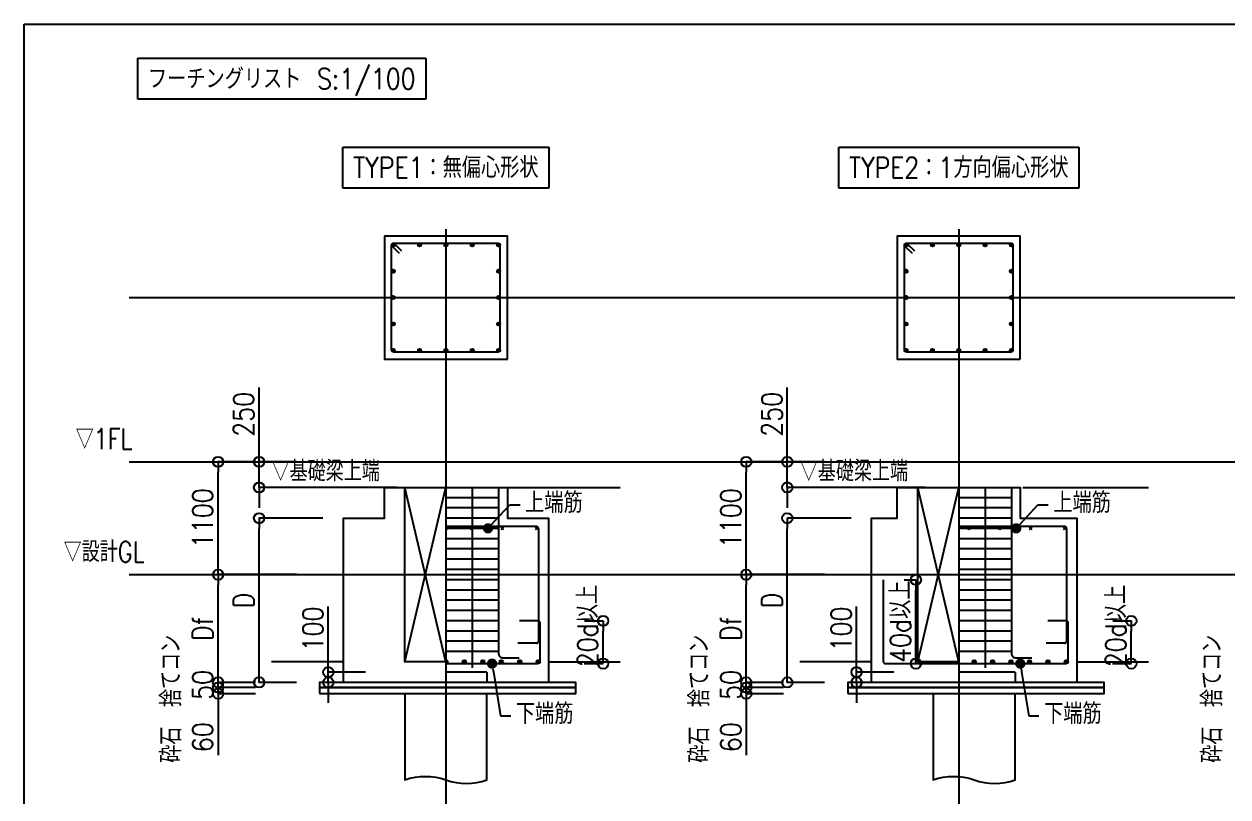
# Model space of a CAD drawing. Extents: x -668440 to 1010955, y -1678500 to 210463.
# Drawn here: x -384232 to -325546, y -44626 to -6962 of the extents above; entities that cross this region are included whole.
import ezdxf
from ezdxf import colors
from ezdxf.entities.mleader import LeaderData, LeaderLine
from ezdxf.enums import TextEntityAlignment as Align
from ezdxf.math import Vec2, Vec3

# ---------------------------------------------------------------- set-up
doc = ezdxf.new("R2010")
doc.units = 0
doc.header["$MEASUREMENT"] = 0
doc.linetypes.add('CENTER', pattern=[2, 1.25, -0.25, 0.25, -0.25])
doc.linetypes.add('DASHED2', pattern=[0.375, 0.25, -0.125])
doc.layers.get('0').update_dxf_attribs({"color": 3, "linetype": 'CONTINUOUS'})
doc.layers.get('Defpoints').update_dxf_attribs({"color": 251, "linetype": 'CONTINUOUS'})
for name, color, linetype in [('Bフーチング', 6, 'CONTINUOUS'), ('B杭', 1, 'CONTINUOUS'), ('RC大梁', 7, 'CONTINUOUS'), ('RC柱', 7, 'CONTINUOUS'), ('RC鉄筋', 4, 'CONTINUOUS'), ('RC鉄筋文字', 4, 'CONTINUOUS'), ('寸法', 3, 'CONTINUOUS'), ('通り芯', 3, 'CENTER')]:
    doc.layers.add(name, color=color, linetype=linetype)
doc.styles.add('DRACAD', font='txt', dxfattribs={"width": 0.85, "bigfont": 'extfont2'})
doc.dimstyles.new('MYDIM', dxfattribs={"dimtxt": 120, "dimasz": 20, "dimexe": 1.25, "dimexo": 50, "dimgap": 50, "dimtad": 1, "dimdec": 4, "dimdsep": 46, "dimtxsty": 'DRACAD', "dimblk": 'ORIGIN', "dimcen": 2.5, "dimadec": 0, "dimazin": 0, "dimtfac": 1, "dimtdec": 4, "dimtmove": 0, "dimatfit": 3, "dimfxl": 1, "dimtolj": 1, "dimtzin": 0, "dimarcsym": 0})

# ---------------------------------------------------------------- blocks, each defined once
blk = doc.blocks.new('_ORIGIN')
at = {"color": 0, "linetype": 'ByBlock', "lineweight": -2}
blk.add_line((0, 0), (-1, 0), dxfattribs=at)
blk.add_circle((0, 0), 0.5, dxfattribs=at)
blk = doc.blocks.new('*D9536')
at = {"layer": 'Defpoints', "color": 0}
for p in [(-164899, -38594), (-164335, -38594), (-164335, -38694)]:
    blk.add_point(p, dxfattribs=at)
at = {"layer": '寸法', "color": 0, "lineweight": -2}
for p, q in [((-164899, -38494), (-164899, -37954)), ((-164535, -38594), (-164900, -38594)), ((-164899, -38694), (-164899, -38594)), ((-164535, -38694), (-164900, -38694)), ((-164899, -38794), (-164899, -38894))]:
    blk.add_line(p, q, dxfattribs=at)
at = {"layer": '寸法', "color": 0, "linetype": 'ByBlock', "lineweight": -2, "xscale": 100, "yscale": 100, "zscale": 100}
for p, rotation in [((-164899, -38594), 270), ((-164899, -38694), 90)]:
    blk.add_blockref('_ORIGIN', p, dxfattribs=dict(at, rotation=rotation))
at = {"layer": '寸法', "color": 0, "insert": (-165049, -38174), "char_height": 200, "attachment_point": 5, "rotation": 90, "style": 'DRACAD'}
blk.add_mtext('\\A1;100', dxfattribs=at)
blk = doc.blocks.new('*D9537')
at = {"layer": 'Defpoints', "color": 0}
for p in [(-165574, -36544), (-165010, -36544), (-165010, -36794)]:
    blk.add_point(p, dxfattribs=at)
at = {"layer": '寸法', "color": 0, "lineweight": -2}
for p, q in [((-165574, -36444), (-165574, -35819)), ((-165210, -36544), (-165575, -36544)), ((-165574, -36794), (-165574, -36544)), ((-165210, -36794), (-165575, -36794)), ((-165574, -36894), (-165574, -36994))]:
    blk.add_line(p, q, dxfattribs=at)
at = {"layer": '寸法', "color": 0, "linetype": 'ByBlock', "lineweight": -2, "xscale": 100, "yscale": 100, "zscale": 100}
for p, rotation in [((-165574, -36544), 270), ((-165574, -36794), 90)]:
    blk.add_blockref('_ORIGIN', p, dxfattribs=dict(at, rotation=rotation))
at = {"layer": '寸法', "color": 0, "insert": (-165724, -36081), "char_height": 200, "attachment_point": 5, "rotation": 90, "style": 'DRACAD'}
blk.add_mtext('\\A1;250', dxfattribs=at)
blk = doc.blocks.new('*D9538')
at = {"layer": 'Defpoints', "color": 0}
for p in [(-165574, -37094), (-164753, -37094), (-165010, -38694)]:
    blk.add_point(p, dxfattribs=at)
at = {"layer": '寸法', "color": 0, "lineweight": -2}
for p, q in [((-164953, -37094), (-165575, -37094)), ((-165574, -38594), (-165574, -37194)), ((-165210, -38694), (-165575, -38694))]:
    blk.add_line(p, q, dxfattribs=at)
at = {"layer": '寸法', "color": 0, "linetype": 'ByBlock', "lineweight": -2, "xscale": 100, "yscale": 100, "zscale": 100}
for p, rotation in [((-165574, -37094), 90), ((-165574, -38694), 270)]:
    blk.add_blockref('_ORIGIN', p, dxfattribs=dict(at, rotation=rotation))
at = {"layer": '寸法', "color": 0, "insert": (-165724, -37894), "char_height": 200, "attachment_point": 5, "rotation": 90, "style": 'DRACAD'}
blk.add_mtext('\\A1;D', dxfattribs=at)
blk = doc.blocks.new('*D9539')
at = {"layer": 'Defpoints', "color": 0}
for p in [(-165974, -38694), (-165410, -38694), (-165410, -38744)]:
    blk.add_point(p, dxfattribs=at)
at = {"layer": '寸法', "color": 0, "lineweight": -2}
for p, q in [((-165974, -38594), (-165974, -38494)), ((-165610, -38694), (-165975, -38694)), ((-165974, -38744), (-165974, -38694)), ((-165610, -38744), (-165975, -38744)), ((-165974, -38844), (-165974, -38944))]:
    blk.add_line(p, q, dxfattribs=at)
at = {"layer": '寸法', "color": 0, "linetype": 'ByBlock', "lineweight": -2, "xscale": 100, "yscale": 100, "zscale": 100}
for p, rotation in [((-165974, -38694), 270), ((-165974, -38744), 90)]:
    blk.add_blockref('_ORIGIN', p, dxfattribs=dict(at, rotation=rotation))
at = {"layer": '寸法', "color": 0, "insert": (-166124, -38719), "char_height": 200, "attachment_point": 5, "rotation": 90, "style": 'DRACAD'}
blk.add_mtext('\\A1;50', dxfattribs=at)
blk = doc.blocks.new('*D9540')
at = {"layer": 'Defpoints', "color": 0}
for p in [(-165974, -38744), (-165410, -38744), (-165410, -38804)]:
    blk.add_point(p, dxfattribs=at)
at = {"layer": '寸法', "color": 0, "lineweight": -2}
for p, q in [((-165974, -38644), (-165974, -38544)), ((-165610, -38744), (-165975, -38744)), ((-165610, -38804), (-165975, -38804)), ((-165974, -38804), (-165974, -38744)), ((-165974, -38904), (-165974, -39405))]:
    blk.add_line(p, q, dxfattribs=at)
at = {"layer": '寸法', "color": 0, "linetype": 'ByBlock', "lineweight": -2, "xscale": 100, "yscale": 100, "zscale": 100}
for p, rotation in [((-165974, -38744), 270), ((-165974, -38804), 90)]:
    blk.add_blockref('_ORIGIN', p, dxfattribs=dict(at, rotation=rotation))
at = {"layer": '寸法', "color": 0, "insert": (-166124, -39228), "char_height": 200, "attachment_point": 5, "rotation": 90, "style": 'DRACAD'}
blk.add_mtext('\\A1;60', dxfattribs=at)
blk = doc.blocks.new('*D9541')
at = {"layer": 'Defpoints', "color": 0}
for p in [(-162601, -38094), (-162220, -38094), (-162603, -38511)]:
    blk.add_point(p, dxfattribs=at)
at = {"layer": '寸法', "color": 0, "lineweight": -2}
for p, q in [((-162401, -38094), (-162218, -38094)), ((-162220, -38411), (-162220, -38194)), ((-162403, -38511), (-162218, -38511))]:
    blk.add_line(p, q, dxfattribs=at)
at = {"layer": '寸法', "color": 0, "linetype": 'ByBlock', "lineweight": -2, "xscale": 100, "yscale": 100, "zscale": 100}
for p, rotation in [((-162220, -38094), 90.00000009832621), ((-162220, -38511), 270.0000000983262)]:
    blk.add_blockref('_ORIGIN', p, dxfattribs=dict(at, rotation=rotation))
at = {"layer": '寸法', "color": 0, "insert": (-162370, -38144), "char_height": 200, "attachment_point": 5, "rotation": 90, "style": 'DRACAD'}
blk.add_mtext('\\A1;20d以上', dxfattribs=at)
blk = doc.blocks.new('_DOT')
at = {"color": 0, "linetype": 'ByBlock'}
blk.add_line((-0.5, 0), (-1, 0), dxfattribs=at)
at = {"color": 0, "linetype": 'ByBlock', "const_width": 0.5}
blk.add_lwpolyline([(-0.25, 0, 1), (0.25, 0, 1)], format="xyb", close=True, dxfattribs=at)
blk = doc.blocks.new('*D9550')
at = {"layer": 'Defpoints', "color": 0}
for p in [(-159749, -38594), (-159185, -38594), (-159185, -38694)]:
    blk.add_point(p, dxfattribs=at)
at = {"layer": '寸法', "color": 0, "lineweight": -2}
for p, q in [((-159749, -38494), (-159749, -37954)), ((-159385, -38594), (-159750, -38594)), ((-159749, -38694), (-159749, -38594)), ((-159385, -38694), (-159750, -38694)), ((-159749, -38794), (-159749, -38894))]:
    blk.add_line(p, q, dxfattribs=at)
at = {"layer": '寸法', "color": 0, "linetype": 'ByBlock', "lineweight": -2, "xscale": 100, "yscale": 100, "zscale": 100}
for p, rotation in [((-159749, -38594), 270), ((-159749, -38694), 90)]:
    blk.add_blockref('_ORIGIN', p, dxfattribs=dict(at, rotation=rotation))
at = {"layer": '寸法', "color": 0, "insert": (-159899, -38174), "char_height": 200, "attachment_point": 5, "rotation": 90, "style": 'DRACAD'}
blk.add_mtext('\\A1;100', dxfattribs=at)
blk = doc.blocks.new('*D9551')
at = {"layer": 'Defpoints', "color": 0}
for p in [(-157451, -38094), (-157070, -38094), (-157453, -38511)]:
    blk.add_point(p, dxfattribs=at)
at = {"layer": '寸法', "color": 0, "lineweight": -2}
for p, q in [((-157251, -38094), (-157068, -38094)), ((-157070, -38411), (-157070, -38194)), ((-157253, -38511), (-157068, -38511))]:
    blk.add_line(p, q, dxfattribs=at)
at = {"layer": '寸法', "color": 0, "linetype": 'ByBlock', "lineweight": -2, "xscale": 100, "yscale": 100, "zscale": 100}
for p, rotation in [((-157070, -38094), 90.00000009832621), ((-157070, -38511), 270.0000000983262)]:
    blk.add_blockref('_ORIGIN', p, dxfattribs=dict(at, rotation=rotation))
at = {"layer": '寸法', "color": 0, "insert": (-157220, -38144), "char_height": 200, "attachment_point": 5, "rotation": 90, "style": 'DRACAD'}
blk.add_mtext('\\A1;20d以上', dxfattribs=at)
blk = doc.blocks.new('*D9560')
at = {"layer": 'Defpoints', "color": 0}
for p in [(-159486, -37694), (-159170, -37694), (-159553, -38511)]:
    blk.add_point(p, dxfattribs=at)
at = {"layer": '寸法', "color": 0, "lineweight": -2}
for p, q in [((-159286, -37694), (-159168, -37694)), ((-159170, -38411), (-159170, -37794)), ((-159353, -38511), (-159168, -38511))]:
    blk.add_line(p, q, dxfattribs=at)
at = {"layer": '寸法', "color": 0, "linetype": 'ByBlock', "lineweight": -2, "xscale": 100, "yscale": 100, "zscale": 100}
for p, rotation in [((-159170, -37694), 90.00000009832597), ((-159170, -38511), 270.0000000983259)]:
    blk.add_blockref('_ORIGIN', p, dxfattribs=dict(at, rotation=rotation))
at = {"layer": '寸法', "color": 0, "insert": (-159320, -38102), "char_height": 200, "attachment_point": 5, "rotation": 90, "style": 'DRACAD'}
blk.add_mtext('\\A1;40d以上', dxfattribs=at)
blk = doc.blocks.new('*D9583')
at = {"layer": 'Defpoints', "color": 0}
for p in [(-160424, -36544), (-159860, -36544), (-159860, -36794)]:
    blk.add_point(p, dxfattribs=at)
at = {"layer": '寸法', "color": 0, "lineweight": -2}
for p, q in [((-160424, -36444), (-160424, -35819)), ((-160060, -36544), (-160425, -36544)), ((-160424, -36794), (-160424, -36544)), ((-160060, -36794), (-160425, -36794)), ((-160424, -36894), (-160424, -36994))]:
    blk.add_line(p, q, dxfattribs=at)
at = {"layer": '寸法', "color": 0, "linetype": 'ByBlock', "lineweight": -2, "xscale": 100, "yscale": 100, "zscale": 100}
for p, rotation in [((-160424, -36544), 270), ((-160424, -36794), 90)]:
    blk.add_blockref('_ORIGIN', p, dxfattribs=dict(at, rotation=rotation))
at = {"layer": '寸法', "color": 0, "insert": (-160574, -36081), "char_height": 200, "attachment_point": 5, "rotation": 90, "style": 'DRACAD'}
blk.add_mtext('\\A1;250', dxfattribs=at)
blk = doc.blocks.new('*D9586')
at = {"layer": 'Defpoints', "color": 0}
for p in [(-165974, -36544), (-165410, -36544), (-165010, -37644)]:
    blk.add_point(p, dxfattribs=at)
at = {"layer": '寸法', "color": 0, "lineweight": -2}
for p, q in [((-165610, -36544), (-165975, -36544)), ((-165974, -37544), (-165974, -36644)), ((-165210, -37644), (-165975, -37644))]:
    blk.add_line(p, q, dxfattribs=at)
at = {"layer": '寸法', "color": 0, "linetype": 'ByBlock', "lineweight": -2, "xscale": 100, "yscale": 100, "zscale": 100}
for p, rotation in [((-165974, -36544), 90), ((-165974, -37644), 270)]:
    blk.add_blockref('_ORIGIN', p, dxfattribs=dict(at, rotation=rotation))
at = {"layer": '寸法', "color": 0, "insert": (-166124, -37094), "char_height": 200, "attachment_point": 5, "rotation": 90, "style": 'DRACAD'}
blk.add_mtext('\\A1;1100', dxfattribs=at)
blk = doc.blocks.new('*D9587')
at = {"layer": 'Defpoints', "color": 0}
for p in [(-165974, -37644), (-165010, -37644), (-165410, -38694)]:
    blk.add_point(p, dxfattribs=at)
at = {"layer": '寸法', "color": 0, "lineweight": -2}
for p, q in [((-165210, -37644), (-165975, -37644)), ((-165974, -38594), (-165974, -37744)), ((-165610, -38694), (-165975, -38694))]:
    blk.add_line(p, q, dxfattribs=at)
at = {"layer": '寸法', "color": 0, "linetype": 'ByBlock', "lineweight": -2, "xscale": 100, "yscale": 100, "zscale": 100}
for p, rotation in [((-165974, -37644), 90), ((-165974, -38694), 270)]:
    blk.add_blockref('_ORIGIN', p, dxfattribs=dict(at, rotation=rotation))
at = {"layer": '寸法', "color": 0, "insert": (-166124, -38169), "char_height": 200, "attachment_point": 5, "rotation": 90, "style": 'DRACAD'}
blk.add_mtext('\\A1;Df', dxfattribs=at)
blk = doc.blocks.new('*D9588')
at = {"layer": 'Defpoints', "color": 0}
for p in [(-160424, -37094), (-159603, -37094), (-159860, -38694)]:
    blk.add_point(p, dxfattribs=at)
at = {"layer": '寸法', "color": 0, "lineweight": -2}
for p, q in [((-159803, -37094), (-160425, -37094)), ((-160424, -38594), (-160424, -37194)), ((-160060, -38694), (-160425, -38694))]:
    blk.add_line(p, q, dxfattribs=at)
at = {"layer": '寸法', "color": 0, "linetype": 'ByBlock', "lineweight": -2, "xscale": 100, "yscale": 100, "zscale": 100}
for p, rotation in [((-160424, -37094), 90), ((-160424, -38694), 270)]:
    blk.add_blockref('_ORIGIN', p, dxfattribs=dict(at, rotation=rotation))
at = {"layer": '寸法', "color": 0, "insert": (-160574, -37894), "char_height": 200, "attachment_point": 5, "rotation": 90, "style": 'DRACAD'}
blk.add_mtext('\\A1;D', dxfattribs=at)
blk = doc.blocks.new('*D9589')
at = {"layer": 'Defpoints', "color": 0}
for p in [(-160824, -38694), (-160260, -38694), (-160260, -38744)]:
    blk.add_point(p, dxfattribs=at)
at = {"layer": '寸法', "color": 0, "lineweight": -2}
for p, q in [((-160824, -38594), (-160824, -38494)), ((-160460, -38694), (-160825, -38694)), ((-160824, -38744), (-160824, -38694)), ((-160460, -38744), (-160825, -38744)), ((-160824, -38844), (-160824, -38944))]:
    blk.add_line(p, q, dxfattribs=at)
at = {"layer": '寸法', "color": 0, "linetype": 'ByBlock', "lineweight": -2, "xscale": 100, "yscale": 100, "zscale": 100}
for p, rotation in [((-160824, -38694), 270), ((-160824, -38744), 90)]:
    blk.add_blockref('_ORIGIN', p, dxfattribs=dict(at, rotation=rotation))
at = {"layer": '寸法', "color": 0, "insert": (-160974, -38719), "char_height": 200, "attachment_point": 5, "rotation": 90, "style": 'DRACAD'}
blk.add_mtext('\\A1;50', dxfattribs=at)
blk = doc.blocks.new('*D9590')
at = {"layer": 'Defpoints', "color": 0}
for p in [(-160824, -38744), (-160260, -38744), (-160260, -38804)]:
    blk.add_point(p, dxfattribs=at)
at = {"layer": '寸法', "color": 0, "lineweight": -2}
for p, q in [((-160824, -38644), (-160824, -38544)), ((-160460, -38744), (-160825, -38744)), ((-160460, -38804), (-160825, -38804)), ((-160824, -38804), (-160824, -38744)), ((-160824, -38904), (-160824, -39405))]:
    blk.add_line(p, q, dxfattribs=at)
at = {"layer": '寸法', "color": 0, "linetype": 'ByBlock', "lineweight": -2, "xscale": 100, "yscale": 100, "zscale": 100}
for p, rotation in [((-160824, -38744), 270), ((-160824, -38804), 90)]:
    blk.add_blockref('_ORIGIN', p, dxfattribs=dict(at, rotation=rotation))
at = {"layer": '寸法', "color": 0, "insert": (-160974, -39228), "char_height": 200, "attachment_point": 5, "rotation": 90, "style": 'DRACAD'}
blk.add_mtext('\\A1;60', dxfattribs=at)
blk = doc.blocks.new('*D9591')
at = {"layer": 'Defpoints', "color": 0}
for p in [(-160824, -36544), (-160260, -36544), (-159860, -37644)]:
    blk.add_point(p, dxfattribs=at)
at = {"layer": '寸法', "color": 0, "lineweight": -2}
for p, q in [((-160460, -36544), (-160825, -36544)), ((-160824, -37544), (-160824, -36644)), ((-160060, -37644), (-160825, -37644))]:
    blk.add_line(p, q, dxfattribs=at)
at = {"layer": '寸法', "color": 0, "linetype": 'ByBlock', "lineweight": -2, "xscale": 100, "yscale": 100, "zscale": 100}
for p, rotation in [((-160824, -36544), 90), ((-160824, -37644), 270)]:
    blk.add_blockref('_ORIGIN', p, dxfattribs=dict(at, rotation=rotation))
at = {"layer": '寸法', "color": 0, "insert": (-160974, -37094), "char_height": 200, "attachment_point": 5, "rotation": 90, "style": 'DRACAD'}
blk.add_mtext('\\A1;1100', dxfattribs=at)
blk = doc.blocks.new('*D9592')
at = {"layer": 'Defpoints', "color": 0}
for p in [(-160824, -37644), (-159860, -37644), (-160260, -38694)]:
    blk.add_point(p, dxfattribs=at)
at = {"layer": '寸法', "color": 0, "lineweight": -2}
for p, q in [((-160060, -37644), (-160825, -37644)), ((-160824, -38594), (-160824, -37744)), ((-160460, -38694), (-160825, -38694))]:
    blk.add_line(p, q, dxfattribs=at)
at = {"layer": '寸法', "color": 0, "linetype": 'ByBlock', "lineweight": -2, "xscale": 100, "yscale": 100, "zscale": 100}
for p, rotation in [((-160824, -37644), 90), ((-160824, -38694), 270)]:
    blk.add_blockref('_ORIGIN', p, dxfattribs=dict(at, rotation=rotation))
at = {"layer": '寸法', "color": 0, "insert": (-160974, -38169), "char_height": 200, "attachment_point": 5, "rotation": 90, "style": 'DRACAD'}
blk.add_mtext('\\A1;Df', dxfattribs=at)
blk = doc.blocks.new('基礎配筋図')
at = {"layer": 'Bフーチング'}
for p, q in [((-163752.56369, -36793.63722), (-163752.56369, -38493.63722)), ((-158752.56369, -36793.63722), (-158752.56369, -38493.63722))]:
    blk.add_line(p, q, dxfattribs=at)
for points in [[(-164752.56369, -38693.63722), (-164752.56369, -37093.63722), (-164352.56369, -37093.63722), (-164352.56369, -36793.63722), (-163152.56369, -36793.63722), (-163152.56369, -37093.63722), (-162752.56369, -37093.63722), (-162752.56369, -38693.63722)], [(-159602.56369, -38693.63722), (-159602.56369, -37093.63722), (-159352.56369, -37093.63722), (-159352.56369, -36793.63722), (-158152.56369, -36793.63722), (-158152.56369, -37093.63722), (-157602.56369, -37093.63722), (-157602.56369, -38693.63722)]]:
    blk.add_lwpolyline(points, dxfattribs=at)
for points in [[(-164985.48366, -38743.63722), (-162485.48366, -38743.63722), (-162485.48366, -38693.63722), (-164985.48366, -38693.63722)], [(-159835.48366, -38743.63722), (-157335.48366, -38743.63722), (-157335.48366, -38693.63722), (-159835.48366, -38693.63722)], [(-164985.48366, -38803.63722), (-162485.48366, -38803.63722), (-162485.48366, -38743.63722), (-164985.48366, -38743.63722)], [(-159835.48366, -38803.63722), (-157335.48366, -38803.63722), (-157335.48366, -38743.63722), (-159835.48366, -38743.63722)]]:
    blk.add_lwpolyline(points, close=True, dxfattribs=at)
at = {"layer": 'B杭', "linetype": 'DASHED2'}
for p, q in [((-163352.56369, -38593.63722), (-163752.56369, -38593.63722)), ((-163352.56369, -38593.63722), (-163352.56369, -38693.63722)), ((-158202.56369, -38593.63722), (-158752.56369, -38593.63722)), ((-158202.56369, -38593.63722), (-158202.56369, -38693.63722))]:
    blk.add_line(p, q, dxfattribs=at)
at = {"layer": 'B杭'}
for points in [[(-164152.56369, -38803.63722), (-164152.56369, -39643.63722, -0.1682991174), (-163752.56369, -39643.63722, 0.182310127), (-163352.56369, -39643.63722), (-163352.56369, -38803.63722)], [(-159002.56369, -38803.63722), (-159002.56369, -39643.63722, -0.1682991174), (-158602.56369, -39643.63722, 0.182310127), (-158202.56369, -39643.63722), (-158202.56369, -38803.63722)]]:
    blk.add_lwpolyline(points, format="xyb", dxfattribs=at)
at = {"layer": 'Defpoints'}
blk.add_lwpolyline([(-167865.36242, -32277.43891), (-147865.36242, -32277.43891), (-147865.36242, -59147.64202), (-167865.36242, -59147.64202)], close=True, dxfattribs=at)
at = {"layer": 'RC大梁'}
for p, q in [((-164227.56369, -36793.75986), (-165452.46045, -36793.75986)), ((-163752.56369, -38493.63722), (-164152.56369, -36793.63722)), ((-164152.56369, -38493.63722), (-163752.56369, -36793.63722)), ((-163277.56369, -36793.75986), (-162052.66694, -36793.75986)), ((-159077.56369, -36793.75986), (-160302.46045, -36793.75986)), ((-158752.56369, -38493.63722), (-159152.56369, -36793.63722)), ((-159152.56369, -38493.63722), (-158752.56369, -36793.63722)), ((-158127.56369, -36793.75986), (-156902.66694, -36793.75986)), ((-164752.56369, -38493.75986), (-165452.46045, -38493.75986)), ((-162752.56369, -38493.63722), (-162052.66694, -38493.63722)), ((-159602.56369, -38493.75986), (-160302.46045, -38493.75986)), ((-157602.56369, -38493.63722), (-156902.66694, -38493.63722))]:
    blk.add_line(p, q, dxfattribs=at)
for points in [[(-163752.56369, -38493.63722), (-164152.56369, -38493.63722), (-164152.56369, -36793.63722), (-163752.56369, -36793.63722)], [(-158752.56369, -38493.63722), (-159152.56369, -38493.63722), (-159152.56369, -36793.63722), (-158752.56369, -36793.63722)]]:
    blk.add_lwpolyline(points, close=True, dxfattribs=at)
at = {"layer": 'RC柱'}
for points in [[(-163152.56369, -35543.63722), (-163152.56369, -34343.63722), (-164352.56369, -34343.63722), (-164352.56369, -35543.63722)], [(-158152.56369, -35543.63722), (-158152.56369, -34343.63722), (-159352.56369, -34343.63722), (-159352.56369, -35543.63722)]]:
    blk.add_lwpolyline(points, close=True, dxfattribs=at)
at = {"layer": 'RC鉄筋'}
for p, q in [((-164282.56369, -35457.63722), (-164282.56369, -34429.63722)), ((-164278.58451, -34417.61641), (-164254.54288, -34441.65804)), ((-164278.58451, -34441.65804), (-164254.54288, -34417.61641)), ((-164266.56369, -34413.63722), (-163238.56369, -34413.63722)), ((-164021.58451, -34417.61641), (-163997.54288, -34441.65804)), ((-164021.58451, -34441.65804), (-163997.54288, -34417.61641)), ((-163764.58451, -34417.61641), (-163740.54288, -34441.65804)), ((-163764.58451, -34441.65804), (-163740.54288, -34417.61641)), ((-163507.58451, -34417.61641), (-163483.54288, -34441.65804)), ((-163507.58451, -34441.65804), (-163483.54288, -34417.61641)), ((-163250.58451, -34417.61641), (-163226.54288, -34441.65804)), ((-163250.58451, -34441.65804), (-163226.54288, -34417.61641)), ((-163222.56369, -35457.63722), (-163222.56369, -34429.63722)), ((-159282.56369, -35457.63722), (-159282.56369, -34429.63722)), ((-159278.58451, -34417.61641), (-159254.54288, -34441.65804)), ((-159278.58451, -34441.65804), (-159254.54288, -34417.61641)), ((-159266.56369, -34413.63722), (-158238.56369, -34413.63722)), ((-159021.58451, -34417.61641), (-158997.54288, -34441.65804)), ((-159021.58451, -34441.65804), (-158997.54288, -34417.61641)), ((-158764.58451, -34417.61641), (-158740.54288, -34441.65804)), ((-158764.58451, -34441.65804), (-158740.54288, -34417.61641)), ((-158507.58451, -34417.61641), (-158483.54288, -34441.65804)), ((-158507.58451, -34441.65804), (-158483.54288, -34417.61641)), ((-158250.58451, -34417.61641), (-158226.54288, -34441.65804)), ((-158250.58451, -34441.65804), (-158226.54288, -34417.61641)), ((-158222.56369, -35457.63722), (-158222.56369, -34429.63722)), ((-164254.54288, -34674.61641), (-164278.58451, -34698.65804)), ((-164278.58451, -34674.61641), (-164254.54288, -34698.65804)), ((-163226.54288, -34674.61641), (-163250.58451, -34698.65804)), ((-163250.58451, -34674.61641), (-163226.54288, -34698.65804)), ((-159254.54288, -34674.61641), (-159278.58451, -34698.65804)), ((-159278.58451, -34674.61641), (-159254.54288, -34698.65804)), ((-158226.54288, -34674.61641), (-158250.58451, -34698.65804)), ((-158250.58451, -34674.61641), (-158226.54288, -34698.65804)), ((-164254.54288, -34931.61641), (-164278.58451, -34955.65804)), ((-164278.58451, -34931.61641), (-164254.54288, -34955.65804)), ((-163226.54288, -34931.61641), (-163250.58451, -34955.65804)), ((-163250.58451, -34931.61641), (-163226.54288, -34955.65804)), ((-159254.54288, -34931.61641), (-159278.58451, -34955.65804)), ((-159278.58451, -34931.61641), (-159254.54288, -34955.65804)), ((-158226.54288, -34931.61641), (-158250.58451, -34955.65804)), ((-158250.58451, -34931.61641), (-158226.54288, -34955.65804)), ((-164254.54288, -35188.61641), (-164278.58451, -35212.65804)), ((-164278.58451, -35188.61641), (-164254.54288, -35212.65804)), ((-163226.54288, -35188.61641), (-163250.58451, -35212.65804)), ((-163250.58451, -35188.61641), (-163226.54288, -35212.65804)), ((-159254.54288, -35188.61641), (-159278.58451, -35212.65804)), ((-159278.58451, -35188.61641), (-159254.54288, -35212.65804)), ((-158226.54288, -35188.61641), (-158250.58451, -35212.65804)), ((-158250.58451, -35188.61641), (-158226.54288, -35212.65804)), ((-164278.58451, -35445.61641), (-164254.54288, -35469.65804)), ((-164278.58451, -35469.65804), (-164254.54288, -35445.61641)), ((-164021.58451, -35445.61641), (-163997.54288, -35469.65804)), ((-164021.58451, -35469.65804), (-163997.54288, -35445.61641)), ((-163764.58451, -35445.61641), (-163740.54288, -35469.65804)), ((-163764.58451, -35469.65804), (-163740.54288, -35445.61641)), ((-163507.58451, -35445.61641), (-163483.54288, -35469.65804)), ((-163507.58451, -35469.65804), (-163483.54288, -35445.61641)), ((-163250.58451, -35445.61641), (-163226.54288, -35469.65804)), ((-163250.58451, -35469.65804), (-163226.54288, -35445.61641)), ((-159278.58451, -35445.61641), (-159254.54288, -35469.65804)), ((-159278.58451, -35469.65804), (-159254.54288, -35445.61641)), ((-159021.58451, -35445.61641), (-158997.54288, -35469.65804)), ((-159021.58451, -35469.65804), (-158997.54288, -35445.61641)), ((-158764.58451, -35445.61641), (-158740.54288, -35469.65804)), ((-158764.58451, -35469.65804), (-158740.54288, -35445.61641)), ((-158507.58451, -35445.61641), (-158483.54288, -35469.65804)), ((-158507.58451, -35469.65804), (-158483.54288, -35445.61641)), ((-158250.58451, -35445.61641), (-158226.54288, -35469.65804)), ((-158250.58451, -35469.65804), (-158226.54288, -35445.61641)), ((-164266.56369, -35473.63722), (-163238.56369, -35473.63722)), ((-159266.56369, -35473.63722), (-158238.56369, -35473.63722)), ((-163495.56369, -36793.63722), (-163495.56369, -38553.63722)), ((-163238.56369, -36793.63722), (-163238.56369, -38413.63722)), ((-158495.56369, -36793.63722), (-158495.56369, -38553.63722)), ((-158238.56369, -36793.63722), (-158238.56369, -38413.63722)), ((-163238.56369, -36893.63722), (-163752.56369, -36893.63722)), ((-158238.56369, -36893.63722), (-158752.56369, -36893.63722)), ((-163238.56369, -36993.63722), (-163752.56369, -36993.63722)), ((-158238.56369, -36993.63722), (-158752.56369, -36993.63722)), ((-163238.56369, -37093.63722), (-163752.56369, -37093.63722)), ((-162868.56369, -37176.13722), (-163752.56369, -37176.13722)), ((-163238.56369, -37193.63722), (-163752.56369, -37193.63722)), ((-162851.06369, -37193.63722), (-162851.06369, -38293.63722)), ((-158238.56369, -37093.63722), (-158752.56369, -37093.63722)), ((-157718.56369, -37176.13722), (-158752.56369, -37176.13722)), ((-158238.56369, -37193.63722), (-158752.56369, -37193.63722)), ((-157701.06369, -37193.63722), (-157701.06369, -38293.63722)), ((-163238.56369, -37293.63722), (-163752.56369, -37293.63722)), ((-158238.56369, -37293.63722), (-158752.56369, -37293.63722)), ((-163238.56369, -37393.63722), (-163752.56369, -37393.63722)), ((-158238.56369, -37393.63722), (-158752.56369, -37393.63722)), ((-163238.56369, -37493.63722), (-163752.56369, -37493.63722)), ((-158238.56369, -37493.63722), (-158752.56369, -37493.63722)), ((-163238.56369, -37593.63722), (-163752.56369, -37593.63722)), ((-158238.56369, -37593.63722), (-158752.56369, -37593.63722)), ((-163238.56369, -37693.63722), (-163752.56369, -37693.63722)), ((-163238.56369, -37693.63722), (-163752.56369, -37693.63722)), ((-163238.56369, -37793.63722), (-163752.56369, -37793.63722)), ((-163238.56369, -37793.63722), (-163752.56369, -37793.63722)), ((-159485.90363, -38493.63722), (-159485.90363, -37693.63722)), ((-158238.56369, -37693.63722), (-158752.56369, -37693.63722)), ((-158238.56369, -37693.63722), (-158752.56369, -37693.63722)), ((-158238.56369, -37793.63722), (-158752.56369, -37793.63722)), ((-158238.56369, -37793.63722), (-158752.56369, -37793.63722)), ((-163238.56369, -37893.63722), (-163752.56369, -37893.63722)), ((-163238.56369, -37893.63722), (-163752.56369, -37893.63722)), ((-158238.56369, -37893.63722), (-158752.56369, -37893.63722)), ((-158238.56369, -37893.63722), (-158752.56369, -37893.63722)), ((-163238.56369, -37993.63722), (-163752.56369, -37993.63722)), ((-163238.56369, -37993.63722), (-163752.56369, -37993.63722)), ((-158238.56369, -37993.63722), (-158752.56369, -37993.63722)), ((-158238.56369, -37993.63722), (-158752.56369, -37993.63722)), ((-163238.56369, -38093.63722), (-163752.56369, -38093.63722)), ((-162850.86332, -38093.63722), (-163035.06369, -38093.63722)), ((-162835.06369, -38493.63722), (-162835.06369, -38107.113)), ((-158238.56369, -38093.63722), (-158752.56369, -38093.63722)), ((-157700.86332, -38093.63722), (-157885.06369, -38093.63722)), ((-157685.06369, -38493.63722), (-157685.06369, -38107.113)), ((-163238.56369, -38193.63722), (-163752.56369, -38193.63722)), ((-158238.56369, -38193.63722), (-158752.56369, -38193.63722)), ((-163238.56369, -38293.63722), (-163752.56369, -38293.63722)), ((-162866.86332, -38312.16144), (-163051.06369, -38312.16144)), ((-158238.56369, -38293.63722), (-158752.56369, -38293.63722)), ((-157716.86332, -38312.16144), (-157901.06369, -38312.16144)), ((-163238.56369, -38393.63722), (-163752.56369, -38393.63722)), ((-163198.56369, -38453.63722), (-163038.56369, -38453.63722)), ((-158238.56369, -38393.63722), (-158752.56369, -38393.63722)), ((-158198.56369, -38453.63722), (-158038.56369, -38453.63722)), ((-163752.56369, -38511.13718), (-162852.52521, -38511.13718)), ((-159468.4105, -38511.13718), (-157702.52521, -38511.13718))]:
    blk.add_line(p, q, dxfattribs=at)
at = {"layer": 'RC鉄筋', "linetype": 'Continuous'}
for p, q in [((-164277.8774, -34440.95093), (-164208.01525, -34510.81308)), ((-164255.24998, -34418.32351), (-164185.38783, -34488.18566)), ((-159277.8774, -34440.95093), (-159208.01525, -34510.81308)), ((-159255.24998, -34418.32351), (-159185.38783, -34488.18566)), ((-163737.71445, -37178.78798), (-163752.56369, -37193.63722)), ((-163737.71445, -37208.48646), (-163752.56369, -37193.63722)), ((-163487.71445, -37208.48646), (-163517.41294, -37178.78798)), ((-163487.71445, -37178.78798), (-163517.41294, -37208.48646)), ((-163187.71445, -37208.48646), (-163217.41294, -37178.78798)), ((-163187.71445, -37178.78798), (-163217.41294, -37208.48646)), ((-162853.71445, -37208.48646), (-162883.41294, -37178.78798)), ((-162853.71445, -37178.78798), (-162883.41294, -37208.48646)), ((-158637.71445, -37208.48646), (-158667.41294, -37178.78798)), ((-158637.71445, -37178.78798), (-158667.41294, -37208.48646)), ((-158337.71445, -37208.48646), (-158367.41294, -37178.78798)), ((-158337.71445, -37178.78798), (-158367.41294, -37208.48646)), ((-158037.71445, -37208.48646), (-158067.41294, -37178.78798)), ((-158037.71445, -37178.78798), (-158067.41294, -37208.48646)), ((-157703.71445, -37208.48646), (-157733.41294, -37178.78798)), ((-157703.71445, -37178.78798), (-157733.41294, -37208.48646)), ((-163737.71444, -38478.78798), (-163752.56369, -38493.63722)), ((-163737.71444, -38508.48646), (-163752.56369, -38493.63722)), ((-163557.71445, -38508.48646), (-163587.41293, -38478.78798)), ((-163557.71445, -38478.78798), (-163587.41293, -38508.48646)), ((-163377.71445, -38508.48646), (-163407.41293, -38478.78798)), ((-163377.71445, -38478.78798), (-163407.41293, -38508.48646)), ((-163197.71445, -38508.48646), (-163227.41293, -38478.78798)), ((-163197.71445, -38478.78798), (-163227.41293, -38508.48646)), ((-163017.71445, -38508.48646), (-163047.41293, -38478.78798)), ((-163017.71445, -38478.78798), (-163047.41293, -38508.48646)), ((-162837.71445, -38508.48646), (-162867.41293, -38478.78798)), ((-162837.71445, -38478.78798), (-162867.41293, -38508.48646)), ((-158587.71445, -38508.48646), (-158617.41293, -38478.78798)), ((-158587.71445, -38478.78798), (-158617.41293, -38508.48646)), ((-158407.71445, -38508.48646), (-158437.41293, -38478.78798)), ((-158407.71445, -38478.78798), (-158437.41293, -38508.48646)), ((-158227.71445, -38508.48646), (-158257.41293, -38478.78798)), ((-158227.71445, -38478.78798), (-158257.41293, -38508.48646)), ((-158047.71445, -38508.48646), (-158077.41293, -38478.78798)), ((-158047.71445, -38478.78798), (-158077.41293, -38508.48646)), ((-157867.71445, -38508.48646), (-157897.41293, -38478.78798)), ((-157867.71445, -38478.78798), (-157897.41293, -38508.48646)), ((-157687.71445, -38508.48646), (-157717.41293, -38478.78798)), ((-157687.71445, -38478.78798), (-157717.41293, -38508.48646))]:
    blk.add_line(p, q, dxfattribs=at)
at = {"layer": 'RC鉄筋'}
for centre in [(-164266.56369, -34429.63722), (-164009.56369, -34429.63722), (-163752.56369, -34429.63722), (-163495.56369, -34429.63722), (-163238.56369, -34429.63722), (-159266.56369, -34429.63722), (-159009.56369, -34429.63722), (-158752.56369, -34429.63722), (-158495.56369, -34429.63722), (-158238.56369, -34429.63722), (-164266.56369, -34686.63722), (-163238.56369, -34686.63722), (-159266.56369, -34686.63722), (-158238.56369, -34686.63722), (-164266.56369, -34943.63722), (-163238.56369, -34943.63722), (-159266.56369, -34943.63722), (-158238.56369, -34943.63722), (-164266.56369, -35200.63722), (-163238.56369, -35200.63722), (-159266.56369, -35200.63722), (-158238.56369, -35200.63722), (-164266.56369, -35457.63722), (-164009.56369, -35457.63722), (-163752.56369, -35457.63722), (-163495.56369, -35457.63722), (-163238.56369, -35457.63722), (-159266.56369, -35457.63722), (-159009.56369, -35457.63722), (-158752.56369, -35457.63722), (-158495.56369, -35457.63722), (-158238.56369, -35457.63722)]:
    blk.add_circle(centre, 16, dxfattribs=at)
at = {"layer": 'RC鉄筋', "linetype": 'Continuous'}
for centre in [(-163572.56369, -38493.63722), (-163392.56369, -38493.63722), (-163212.56369, -38493.63722), (-163032.56369, -38493.63722), (-162852.56369, -38493.63722), (-158602.56369, -38493.63722), (-158422.56369, -38493.63722), (-158242.56369, -38493.63722), (-158062.56369, -38493.63722), (-157882.56369, -38493.63722), (-157702.56369, -38493.63722)]:
    blk.add_circle(centre, 17.5, dxfattribs=at)
for centre, start, end in [((-162868.56369, -37193.63722), 0, 90.000000098), ((-157718.56369, -37193.63722), 0, 90.000000098), ((-163752.56369, -38493.63722), 269.999995683, 90.000004606), ((-159468.4105, -38493.63718), 178.394899039, 270.000000048)]:
    blk.add_arc(centre, 17.5, start, end, dxfattribs=at)
at = {"layer": 'RC鉄筋'}
for centre, radius, start, end in [((-162850.86332, -38109.63722), 16, 350.922886513, 90.000000098), ((-157700.86332, -38109.63722), 16, 350.922886513, 90.000000098), ((-162866.86332, -38296.16144), 16, 270.000000098, 9.077113683), ((-157716.86332, -38296.16144), 16, 270.000000098, 9.077113683), ((-163198.56369, -38413.63722), 40, 180, 270.000000098), ((-158198.56369, -38413.63722), 40, 180, 270.000000098)]:
    blk.add_arc(centre, radius, start, end, dxfattribs=at)
at = {"layer": '通り芯'}
for p, q in [((-163752.56369, -34277.43891), (-163752.56369, -44408.97609)), ((-158752.56369, -34277.43891), (-158752.56369, -44408.97609)), ((-166841.66765, -34943.63722), (-144666.70489, -34943.63722)), ((-166841.66765, -36543.63722), (-144666.70489, -36543.63722)), ((-166841.66765, -37643.63722), (-144666.70489, -37643.63722))]:
    blk.add_line(p, q, dxfattribs=at)
at = {"layer": '寸法', "style": 'DRACAD', "width": 0.8}
for s, p in [('▽1FL', (-167085.58766, -36480.89592)), ('▽設計GL', (-167085.58766, -37580.89592))]:
    blk.add_text(s, height=200, dxfattribs=at).set_placement(p, align=Align.BOTTOM_CENTER)
for p in [(-165452.46045, -36793.75986), (-160302.46045, -36793.75986)]:
    blk.add_text('▽基礎梁上端', height=200, dxfattribs=at).set_placement(p, align=Align.BOTTOM_LEFT)
for s, p in [('捨てコン', (-166272.72882, -38581.61196)), ('捨てコン', (-161122.72882, -38581.61196)), ('捨てコン', (-156122.72882, -38581.61196)), ('砕石', (-166272.72882, -39301.46174)), ('砕石', (-161122.72882, -39301.46174)), ('砕石', (-156122.72882, -39301.46174))]:
    blk.add_text(s, height=200, rotation=90, dxfattribs=at).set_placement(p, align=Align.BOTTOM_CENTER)
at = {"layer": '寸法', "char_height": 200, "attachment_point": 8, "style": 'DRACAD', "bg_fill": 16, "box_fill_scale": 1.5, "bg_fill_color": 257, "bg_fill_transparency": 0}
for s, insert in [('フーチングリスト S:1/100', (-165352.56369, -32977.43891)), ('TYPE1：無偏心形状', (-163752.56369, -33777.43891)), ('TYPE2：1方向偏心形状', (-158752.56369, -33777.43891))]:
    blk.add_mtext(s, dxfattribs=dict(at, insert=insert))
at = {"layer": '寸法'}
for base, p1, p2, picture, middle in [((-165573.55357, -36543.63722), (-165010.11607, -36793.63722, 12), (-165010.11607, -36543.63722, 12), '*D9537', (-165723.55357, -36081.13722)), ((-160423.55357, -36543.63722), (-159860.11607, -36793.63722, 12), (-159860.11607, -36543.63722, 12), '*D9583', (-160573.55357, -36081.13722)), ((-165973.55357, -36543.63722), (-165010.11607, -37643.63722, 12), (-165410.11607, -36543.63722, 12), '*D9586', (-166123.55357, -37093.63722)), ((-160823.55357, -36543.63722), (-159860.11607, -37643.63722, 12), (-160260.11607, -36543.63722, 12), '*D9591', (-160973.55357, -37093.63722))]:
    dim = blk.add_linear_dim(base=base, p1=p1, p2=p2, angle=90, dimstyle='MYDIM', override={"dimtxt": 200, "dimasz": 100, "dimexo": 200, "dimgap": 50, "dimtad": 1, "dimjust": 0, "dimtmove": 0}, dxfattribs=at)
    dim.commit()
    dim.dimension.update_dxf_attribs({"geometry": picture, "text_midpoint": middle})
for base, p1, p2, text, picture, middle in [((-165573.55357, -37093.63722), (-165010.11607, -38693.63722, 12), (-164752.56369, -37093.63722, 12), 'D', '*D9538', (-165723.55357, -37893.63722)), ((-160423.55357, -37093.63722), (-159860.11607, -38693.63722, 12), (-159602.56369, -37093.63722, 12), 'D', '*D9588', (-160573.55357, -37893.63722)), ((-165973.55357, -37643.63722), (-165410.11607, -38693.63722, 12), (-165010.11607, -37643.63722, 12), 'Df', '*D9587', (-166123.55357, -38168.63722)), ((-160823.55357, -37643.63722), (-160260.11607, -38693.63722, 12), (-159860.11607, -37643.63722, 12), 'Df', '*D9592', (-160973.55357, -38168.63722))]:
    dim = blk.add_linear_dim(base=base, p1=p1, p2=p2, angle=90, text=text, dimstyle='MYDIM', override={"dimtxt": 200, "dimasz": 100, "dimexo": 200, "dimgap": 50, "dimtad": 1, "dimjust": 0, "dimtxsty": 'DRACAD', "dimtmove": 0, "dimtfill": 0, "dimtfillclr": 0}, dxfattribs=at)
    dim.commit()
    dim.dimension.update_dxf_attribs({"geometry": picture, "text_midpoint": middle})
for base, p1, p2, text, override, picture, middle in [((-162219.51369, -38093.63722), (-162602.65119, -38511.137, 12), (-162601.06369, -38093.63722, 12), '20d以上', {"dimtxt": 200, "dimasz": 100, "dimexo": 200, "dimgap": 50}, '*D9541', (-162219.51369, -38143.63722)), ((-159169.51369, -37693.63722), (-159552.65119, -38511.137, 12), (-159485.90363, -37693.63722, 12), '40d以上', {"dimtxt": 200, "dimasz": 100, "dimexo": 200, "dimgap": 50, "dimtxsty": 'DRACAD', "dimtfill": 0, "dimtfillclr": 0}, '*D9560', (-159169.51369, -38102.38711)), ((-157069.51369, -38093.63722), (-157452.65119, -38511.137, 12), (-157451.06369, -38093.63722, 12), '20d以上', {"dimtxt": 200, "dimasz": 100, "dimexo": 200, "dimgap": 50}, '*D9551', (-157069.51369, -38143.63722))]:
    dim = blk.add_linear_dim(base=base, p1=p1, p2=p2, angle=90.000000098, text=text, dimstyle='MYDIM', override=override, dxfattribs=at)
    dim.commit()
    dim.dimension.update_dxf_attribs({"geometry": picture, "text_midpoint": middle, "dimtype": 160})
for base, p1, p2, override, picture, middle in [((-164898.92116, -38593.63722), (-164335.48366, -38693.63722, 12), (-164335.48366, -38593.63722, 12), {"dimtxt": 200, "dimasz": 100, "dimexo": 200, "dimgap": 50, "dimtxsty": 'DRACAD', "dimtfill": 0, "dimtfillclr": 0}, '*D9536', (-164898.92116, -38173.63722)), ((-159748.92116, -38593.63722), (-159185.48366, -38693.63722, 12), (-159185.48366, -38593.63722, 12), {"dimtxt": 200, "dimasz": 100, "dimexo": 200, "dimgap": 50, "dimtxsty": 'DRACAD', "dimtfill": 0, "dimtfillclr": 0}, '*D9550', (-159748.92116, -38173.63722)), ((-165973.55357, -38693.63722), (-165410.11607, -38743.63722, 12), (-165410.11607, -38693.63722, 12), {"dimtxt": 200, "dimasz": 100, "dimexo": 200, "dimgap": 50}, '*D9539', (-165973.55357, -38718.63722)), ((-160823.55357, -38693.63722), (-160260.11607, -38743.63722, 12), (-160260.11607, -38693.63722, 12), {"dimtxt": 200, "dimasz": 100, "dimexo": 200, "dimgap": 50}, '*D9589', (-160823.55357, -38718.63722)), ((-165973.55357, -38743.63722), (-165410.11607, -38803.63722, 12), (-165410.11607, -38743.63722, 12), {"dimtxt": 200, "dimasz": 100, "dimexo": 200, "dimgap": 50}, '*D9540', (-165973.55357, -39227.52611)), ((-160823.55357, -38743.63722), (-160260.11607, -38803.63722, 12), (-160260.11607, -38743.63722, 12), {"dimtxt": 200, "dimasz": 100, "dimexo": 200, "dimgap": 50}, '*D9590', (-160823.55357, -39227.52611))]:
    dim = blk.add_linear_dim(base=base, p1=p1, p2=p2, angle=90, dimstyle='MYDIM', override=override, dxfattribs=at)
    dim.commit()
    dim.dimension.update_dxf_attribs({"geometry": picture, "text_midpoint": middle, "dimtype": 160})
at = {"layer": 'RC鉄筋文字'}
ml = blk.add_multileader_mtext('Standard', dxfattribs=at)
ml.set_content('上端筋', style='DRACAD')
ml.set_leader_properties()
ml.set_arrow_properties(name='DOT')
ml.build(insert=Vec2(0, 0))
ml.multileader.update_dxf_attribs({"dogleg_length": 100, "arrow_head_size": 100})
ctx = ml.context
ctx.base_point, ctx.char_height, ctx.arrow_head_size, ctx.landing_gap_size, ctx.plane_origin = Vec3(-163030.15525, -36962.01481), 200, 100, 50, Vec3(-560421.34587, 710649.56933)
notes = []
notes.append((ctx, [(0, (1, 1, 0), (-163130.15525, -36962.01481), (1, 0), 100, [(0, [(-163342.06373, -37192.48962)], 0, [])])]))
ctx.mtext.insert = Vec3(-162980.15525, -36842.01481)
ml = blk.add_multileader_mtext('Standard', dxfattribs=at)
ml.set_content('上端筋', style='DRACAD')
ml.set_leader_properties()
ml.set_arrow_properties(name='DOT')
ml.build(insert=Vec2(0, 0))
ml.multileader.update_dxf_attribs({"dogleg_length": 100, "arrow_head_size": 100})
ctx = ml.context
ctx.base_point, ctx.char_height, ctx.arrow_head_size, ctx.landing_gap_size, ctx.plane_origin = Vec3(-157880.15525, -36962.01481), 200, 100, 50, Vec3(-555271.34587, 710649.56933)
notes.append((ctx, [(0, (1, 1, 0), (-157980.15525, -36962.01481), (1, 0), 100, [(0, [(-158192.06373, -37192.48962)], 0, [])])]))
ctx.mtext.insert = Vec3(-157830.15525, -36842.01481)
ml = blk.add_multileader_mtext('Standard', dxfattribs=at)
ml.set_content('下端筋', style='DRACAD')
ml.set_leader_properties()
ml.set_arrow_properties(name='DOT')
ml.build(insert=Vec2(0, 0))
ml.multileader.update_dxf_attribs({"dogleg_length": 100, "arrow_head_size": 100})
ctx = ml.context
ctx.base_point, ctx.char_height, ctx.arrow_head_size, ctx.landing_gap_size, ctx.plane_origin = Vec3(-163120.15525, -39018.66236), 200, 100, 50, Vec3(-560421.34587, 708432.92177)
notes.append((ctx, [(0, (1, 1, 0), (-163220.15525, -39018.66236), (1, 0), 100, [(0, [(-163302.54445, -38511.13718)], 0, [])])]))
ctx.mtext.insert = Vec3(-163070.15525, -38898.66236)
ml = blk.add_multileader_mtext('Standard', dxfattribs=at)
ml.set_content('下端筋', style='DRACAD')
ml.set_leader_properties()
ml.set_arrow_properties(name='DOT')
ml.build(insert=Vec2(0, 0))
ml.multileader.update_dxf_attribs({"dogleg_length": 100, "arrow_head_size": 100})
ctx = ml.context
ctx.base_point, ctx.char_height, ctx.arrow_head_size, ctx.landing_gap_size, ctx.plane_origin = Vec3(-157970.15525, -39018.66236), 200, 100, 50, Vec3(-555271.34587, 708432.92177)
notes.append((ctx, [(0, (1, 1, 0), (-158070.15525, -39018.66236), (1, 0), 100, [(0, [(-158152.54445, -38511.13718)], 0, [])])]))
ctx.mtext.insert = Vec3(-157920.15525, -38898.66236)
for ctx, leaders in notes:
    for number, flags, end, landing, length, lines in leaders:
        leader = LeaderData()
        leader.index, (leader.has_last_leader_line, leader.has_dogleg_vector, leader.attachment_direction) = number, flags
        leader.last_leader_point, leader.dogleg_vector, leader.dogleg_length = Vec3(end), Vec3(landing), length
        for number, points, colour, breaks in lines:
            line = LeaderLine()
            line.index, line.vertices, line.color, line.breaks = number, Vec3.list(points), colors.encode_raw_color(colour), breaks
            leader.lines.append(line)
        ctx.leaders.append(leader)

msp = doc.modelspace()

# ---------------------------------------------------------------- block references
at = {"xscale": 5, "yscale": 5, "zscale": 5}
msp.add_blockref('基礎配筋図', (455094.50566, 154425.52164), dxfattribs=at)

doc.saveas('drawing.dxf')
